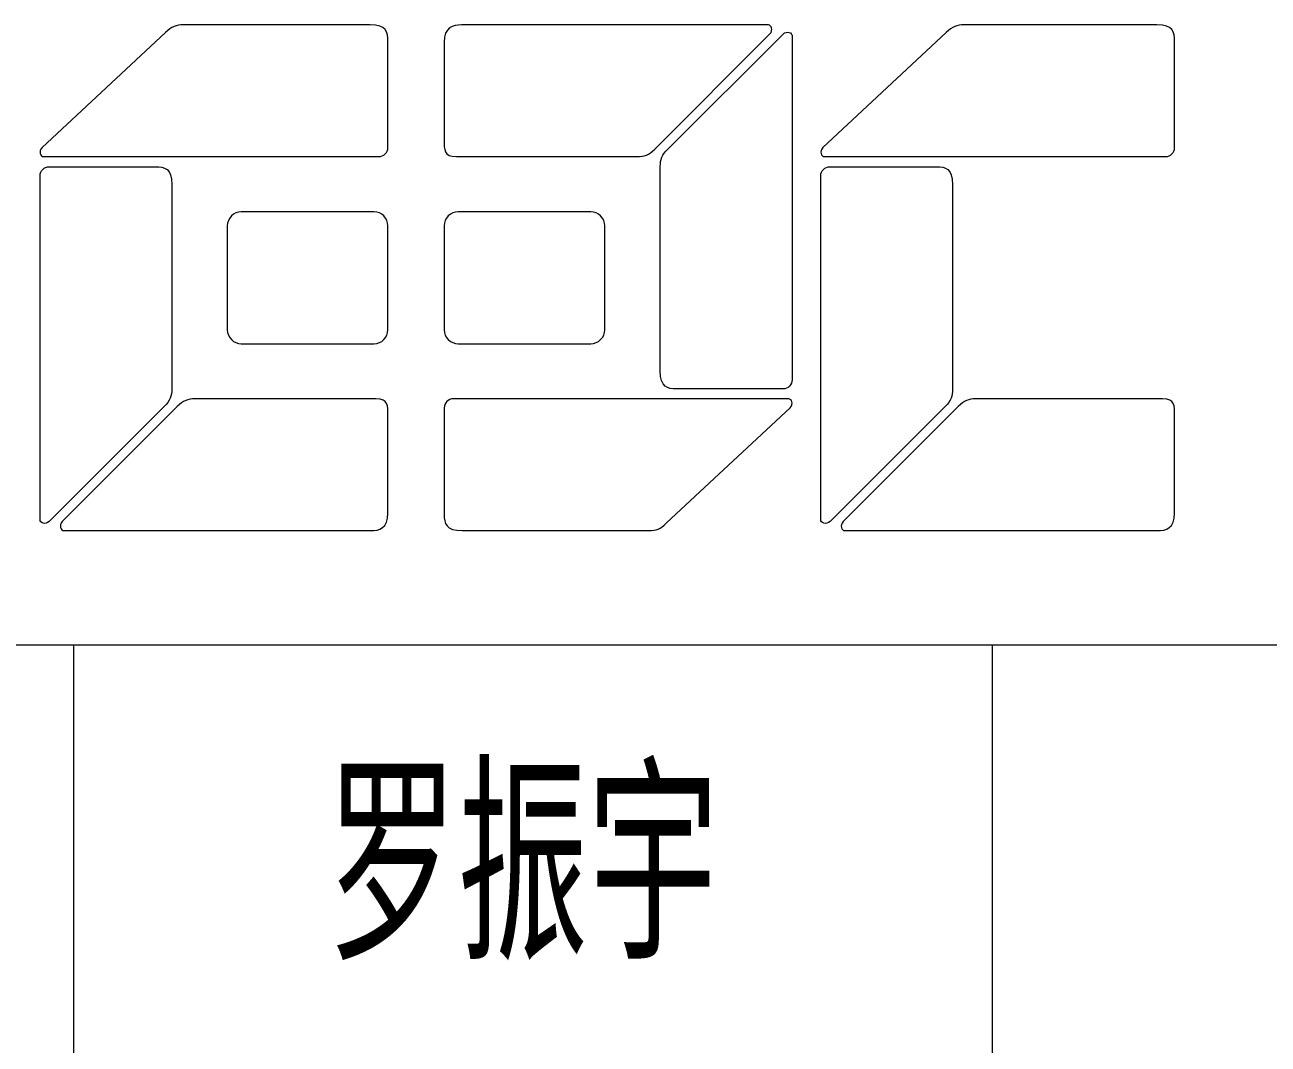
# Model space of a CAD drawing. Header units: millimetres. Extents: x 172649 to 472543, y 238332 to 449264.
# Drawn here: x 454439 to 456469, y 284068 to 285732 of the extents above; entities that cross this region are included whole.
import ezdxf

# ---------------------------------------------------------------- set-up
doc = ezdxf.new("R2010")
doc.units = ezdxf.units.MM
doc.header["$LTSCALE"] = 1000
doc.layers.add('PUB_TEXT', color=7, linetype='Continuous')
doc.layers.add('层 1', color=7, linetype='Continuous', lineweight=0)
doc.styles.add('HZ', font='geditxt.shx', dxfattribs={"width": 0.75, "bigfont": 'hzfs_1.shx'})

# ---------------------------------------------------------------- blocks, each defined once
blk = doc.blocks.new('LOGO_CEEC_2014')
at = {"lineweight": 0}
for points in [[(15.131, 8.126), (15.131, 8.044), (15.063, 7.977), (14.981, 7.977), (14.981, 7.977), (9.506, 7.977), (9.506, 7.977), (9.462, 7.977), (9.418, 8.06), (9.484, 8.126), (9.484, 8.126), (11.499, 10.002), (11.499, 10.002), (11.599, 10.103), (11.672, 10.128), (11.79, 10.128), (11.79, 10.128), (14.842, 10.128), (14.842, 10.128), (15.105, 10.128), (15.131, 10.01), (15.131, 9.866), (15.131, 9.866), (15.131, 8.126), (15.131, 8.126)], [(16.049, 9.845), (16.049, 10.089), (16.19, 10.128), (16.333, 10.128), (16.333, 10.128), (21.343, 10.128), (21.343, 10.128), (21.385, 10.128), (21.431, 10.045), (21.367, 9.981), (21.367, 9.981), (19.487, 8.102), (19.487, 8.102), (19.392, 8.002), (19.318, 7.977), (19.198, 7.977), (19.198, 7.977), (16.248, 7.977), (16.248, 7.977), (16.043, 7.977), (16.049, 8.095), (16.049, 8.24), (16.049, 8.24), (16.049, 9.845), (16.049, 9.845)], [(21.584, 4.185), (21.665, 4.185), (21.731, 4.253), (21.731, 4.336), (21.731, 4.336), (21.731, 9.953), (21.731, 9.953), (21.731, 9.997), (21.648, 10.042), (21.584, 9.976), (21.584, 9.976), (19.704, 8.105), (19.704, 8.105), (19.604, 8.005), (19.578, 7.935), (19.578, 7.815), (19.578, 7.815), (19.578, 4.478), (19.578, 4.478), (19.578, 4.213), (19.696, 4.185), (19.843, 4.185), (19.843, 4.185), (21.584, 4.185), (21.584, 4.185)], [(27.975, 8.126), (27.975, 8.044), (27.912, 7.977), (27.828, 7.977), (27.828, 7.977), (22.256, 7.977), (22.256, 7.977), (22.213, 7.977), (22.168, 8.06), (22.232, 8.126), (22.232, 8.126), (24.248, 10.002), (24.248, 10.002), (24.348, 10.103), (24.42, 10.128), (24.54, 10.128), (24.54, 10.128), (27.687, 10.128), (27.687, 10.128), (27.953, 10.128), (27.975, 10.01), (27.975, 9.866), (27.975, 9.866), (27.975, 8.126), (27.975, 8.126)], [(9.6, 7.813), (9.518, 7.813), (9.45, 7.746), (9.45, 7.664), (9.45, 7.664), (9.45, 2.048), (9.45, 2.048), (9.45, 2.004), (9.533, 1.958), (9.6, 2.023), (9.6, 2.023), (11.478, 3.896), (11.478, 3.896), (11.576, 3.995), (11.601, 4.067), (11.601, 4.185), (11.601, 4.185), (11.601, 7.523), (11.601, 7.523), (11.601, 7.787), (11.483, 7.813), (11.339, 7.813), (11.339, 7.813), (9.6, 7.813), (9.6, 7.813)], [(22.349, 7.813), (22.267, 7.813), (22.197, 7.746), (22.197, 7.664), (22.197, 7.664), (22.197, 2.048), (22.197, 2.048), (22.197, 2.004), (22.284, 1.958), (22.349, 2.023), (22.349, 2.023), (24.227, 3.896), (24.227, 3.896), (24.326, 3.995), (24.35, 4.067), (24.35, 4.185), (24.35, 4.185), (24.35, 7.523), (24.35, 7.523), (24.35, 7.787), (24.234, 7.813), (24.087, 7.813), (24.087, 7.813), (22.349, 7.813), (22.349, 7.813)], [(15.131, 5.152), (15.131, 5.025), (15.028, 4.923), (14.902, 4.923), (14.902, 4.923), (12.737, 4.923), (12.737, 4.923), (12.611, 4.923), (12.508, 5.025), (12.508, 5.152), (12.508, 5.152), (12.508, 6.847), (12.508, 6.847), (12.508, 6.974), (12.611, 7.077), (12.737, 7.077), (12.737, 7.077), (14.902, 7.077), (14.902, 7.077), (15.028, 7.077), (15.131, 6.974), (15.131, 6.847), (15.131, 6.847), (15.131, 5.152), (15.131, 5.152)], [(18.672, 5.152), (18.672, 5.025), (18.566, 4.923), (18.443, 4.923), (18.443, 4.923), (16.28, 4.923), (16.28, 4.923), (16.153, 4.923), (16.049, 5.025), (16.049, 5.152), (16.049, 5.152), (16.049, 6.847), (16.049, 6.847), (16.049, 6.974), (16.153, 7.077), (16.28, 7.077), (16.28, 7.077), (18.443, 7.077), (18.443, 7.077), (18.566, 7.077), (18.672, 6.974), (18.672, 6.847), (18.672, 6.847), (18.672, 5.152), (18.672, 5.152)], [(15.131, 2.156), (15.131, 1.911), (14.992, 1.872), (14.848, 1.872), (14.848, 1.872), (9.839, 1.872), (9.839, 1.872), (9.796, 1.872), (9.749, 1.957), (9.813, 2.02), (9.813, 2.02), (11.692, 3.898), (11.692, 3.898), (11.79, 3.995), (11.862, 4.024), (11.984, 4.024), (11.984, 4.024), (14.934, 4.024), (14.934, 4.024), (15.139, 4.024), (15.131, 3.905), (15.131, 3.76), (15.131, 3.76), (15.131, 2.156), (15.131, 2.156)], [(16.049, 3.874), (16.049, 3.957), (16.12, 4.024), (16.199, 4.024), (16.199, 4.024), (21.676, 4.024), (21.676, 4.024), (21.718, 4.024), (21.763, 3.94), (21.698, 3.874), (21.698, 3.874), (19.68, 1.998), (19.68, 1.998), (19.58, 1.898), (19.509, 1.872), (19.392, 1.872), (19.392, 1.872), (16.343, 1.872), (16.343, 1.872), (16.077, 1.872), (16.049, 1.989), (16.049, 2.135), (16.049, 2.135), (16.049, 3.874), (16.049, 3.874)], [(27.975, 2.156), (27.975, 1.911), (27.838, 1.872), (27.695, 1.872), (27.695, 1.872), (22.588, 1.872), (22.588, 1.872), (22.544, 1.872), (22.501, 1.957), (22.564, 2.02), (22.564, 2.02), (24.443, 3.898), (24.443, 3.898), (24.54, 3.995), (24.612, 4.024), (24.732, 4.024), (24.732, 4.024), (27.78, 4.024), (27.78, 4.024), (27.985, 4.024), (27.975, 3.905), (27.975, 3.76), (27.975, 3.76), (27.975, 2.156), (27.975, 2.156)]]:
    blk.add_open_spline(points, degree=3, knots=[0, 0, 0, 0, 1, 1, 1, 2, 2, 2, 3, 3, 3, 4, 4, 4, 5, 5, 5, 6, 6, 6, 7, 7, 7, 8, 8, 8, 8], dxfattribs=at)
blk = doc.blocks.new('A$C2473133A')
at = {"color": 2}
for p, q in [((18040, 2800), (40, 2800)), ((1040, 0), (1040, 2800)), ((2540, 0), (2540, 2800))]:
    blk.add_line(p, q, dxfattribs=at)
at = {"xscale": 100, "yscale": 100, "zscale": 100}
blk.add_blockref('LOGO_CEEC_2014', (40, 2800), dxfattribs=at)
at = {"layer": 'PUB_TEXT', "style": 'HZ', "width": 0.7}
blk.add_text('罗振宇', height=304.25, dxfattribs=at).set_placement((1453.7, 2286.4))

msp = doc.modelspace()

# ---------------------------------------------------------------- block references
at = {"layer": '层 1'}
msp.add_blockref('A$C2473133A', (453478.4, 281919.4), dxfattribs=at)

doc.saveas('drawing.dxf')
